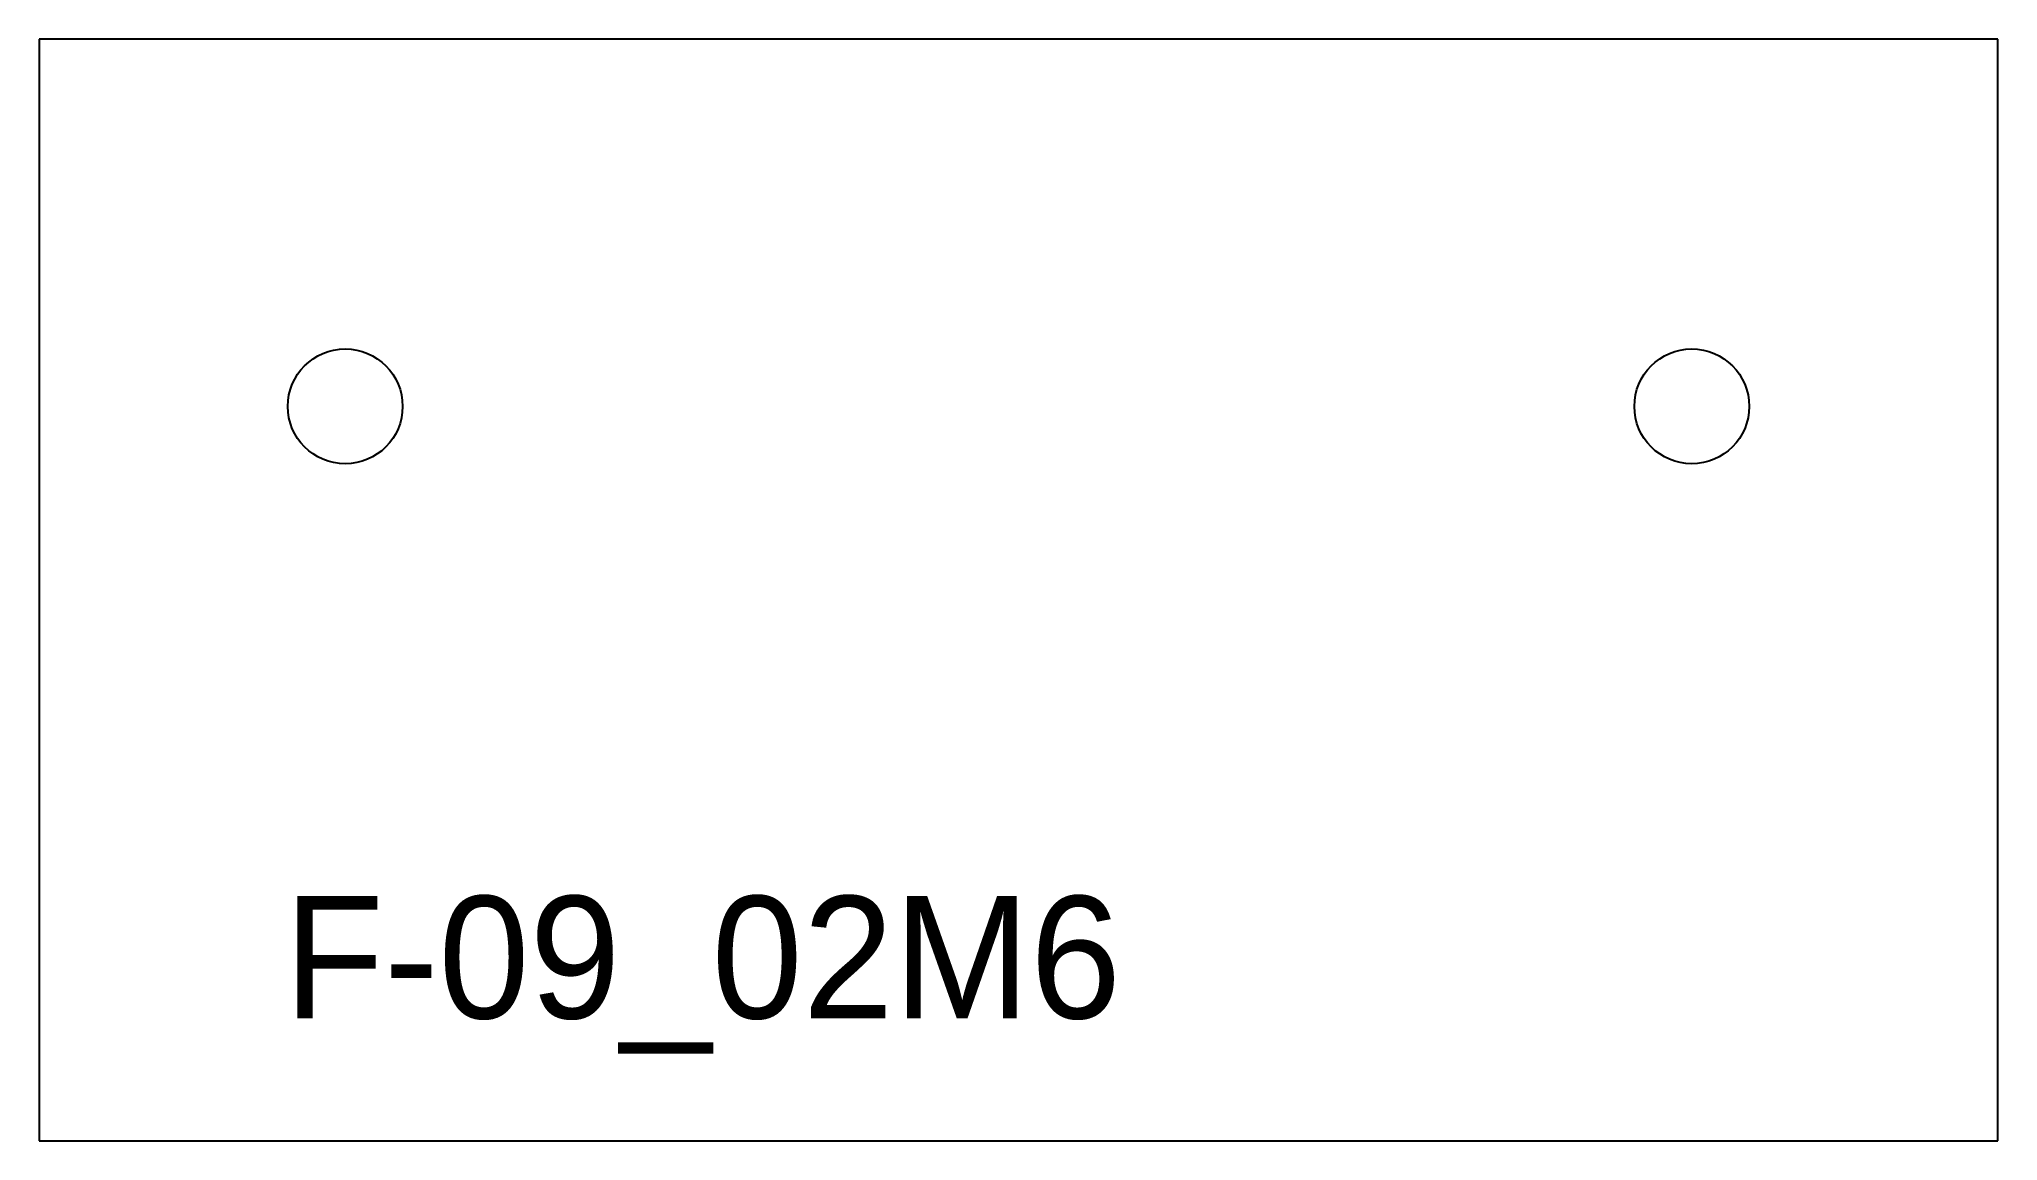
# Model space of a CAD drawing. Extents: x 0 to 16, y 0 to 9.
import ezdxf

# ---------------------------------------------------------------- set-up
doc = ezdxf.new("R2010")
doc.units = 0
doc.header["$MEASUREMENT"] = 0
for name, color, linetype in [('15', 4, 'CONTINUOUS'), ('BURN', 1, 'CONTINUOUS'), ('SCRIBE', 1, 'CONTINUOUS')]:
    doc.layers.add(name, color=color, linetype=linetype)

msp = doc.modelspace()

# ---------------------------------------------------------------- linework, layer by layer
at = {"layer": '15'}
for centre in [(2.5, 6), (13.5, 6)]:
    msp.add_circle(centre, 0.469, dxfattribs=at)
at = {"layer": 'BURN'}
for p, q in [((16, 9), (0, 9)), ((0, 9), (0, 0)), ((16, 0), (16, 9)), ((0, 0), (16, 0))]:
    msp.add_line(p, q, dxfattribs=at)

# ---------------------------------------------------------------- texts
at = {"layer": 'SCRIBE'}
msp.add_text('F-09_02M6', height=1, dxfattribs=at).set_placement((2, 1))

doc.saveas('drawing.dxf')
